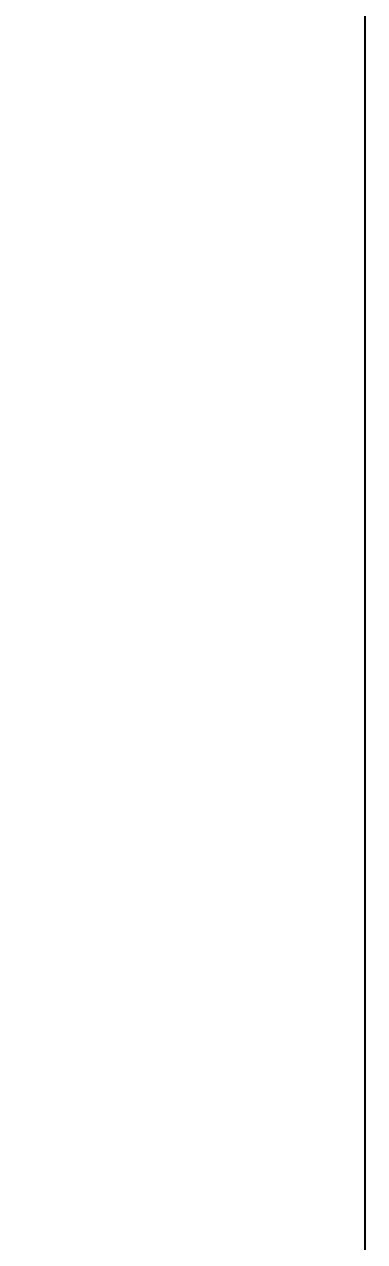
# Model space of a CAD drawing. Header units: millimetres. Extents: x 183355 to 194386, y -190559 to -183233.
# Drawn here: x 189880.1 to 190016.5, y -186229 to -185742 of the extents above; entities that cross this region are included whole.
import ezdxf

# ---------------------------------------------------------------- set-up
doc = ezdxf.new("R2010")
doc.units = ezdxf.units.MM
doc.header["$LTSCALE"] = 13
doc.layers.add('2细实线', color=3, linetype='Continuous', lineweight=20)
doc.styles.get("Standard").update_dxf_attribs({"font": 'gbenor.shx', "bigfont": 'gbcbig.shx'})
doc.dimstyles.new('英寸 1-10', dxfattribs={"dimscale": 14, "dimtxt": 3.5, "dimasz": 2, "dimexe": 1.5, "dimexo": 0.5, "dimgap": 0.5, "dimtad": 1, "dimtoh": 1, "dimdec": 1, "dimdsep": 46, "dimtxsty": 'Standard', "dimcen": 2.5, "dimclrd": 3, "dimclre": 3, "dimclrt": 3, "dimadec": 0, "dimazin": 2, "dimtfac": 1, "dimtdec": 1, "dimtmove": 0, "dimatfit": 2, "dimfxl": 1, "dimarcsym": 0})

# ---------------------------------------------------------------- blocks, each defined once
blk = doc.blocks.new('*D250')
at = {"layer": '2细实线', "color": 3, "linetype": 'ByBlock', "lineweight": -2}
for p, q in [((190016.49, -185634.99), (190016.49, -186297.15)), ((187547.49, -185969.34), (187547.49, -186297.15)), ((187589.49, -186276.15), (189974.49, -186276.15))]:
    blk.add_line(p, q, dxfattribs=at)
at = {"layer": '2细实线', "color": 3, "linetype": 'ByBlock'}
for points in [[(187589.49, -186269.15), (187589.49, -186283.15), (187547.49, -186276.15)], [(189974.49, -186269.15), (189974.49, -186283.15), (190016.49, -186276.15)]]:
    blk.add_solid(points, dxfattribs=at)
at = {"layer": 'Defpoints', "color": 0, "linetype": 'ByBlock'}
for p in [(190016.49, -185627.99), (187547.49, -185962.34), (190016.49, -186276.15)]:
    blk.add_point(p, dxfattribs=at)
at = {"layer": '2细实线', "color": 3, "linetype": 'ByBlock', "insert": (188781.99, -186230.88), "char_height": 73.5, "attachment_point": 5}
blk.add_mtext('2469 [97.2]', dxfattribs=at)

msp = doc.modelspace()

# ---------------------------------------------------------------- dimensions: what is measured, and where the dimension line sits
at = {"layer": '2细实线', "linetype": 'ByBlock'}
dim = msp.add_linear_dim(base=(190016.491, -186276.148), p1=(187547.491, -185962.339), p2=(190016.491, -185627.985), dimstyle='英寸 1-10', override={"dimtxt": 5.25, "dimasz": 3}, dxfattribs=at)
dim.commit()
dim.dimension.update_dxf_attribs({"geometry": '*D250', "text_midpoint": (188781.991, -186230.881)})

doc.saveas('drawing.dxf')
